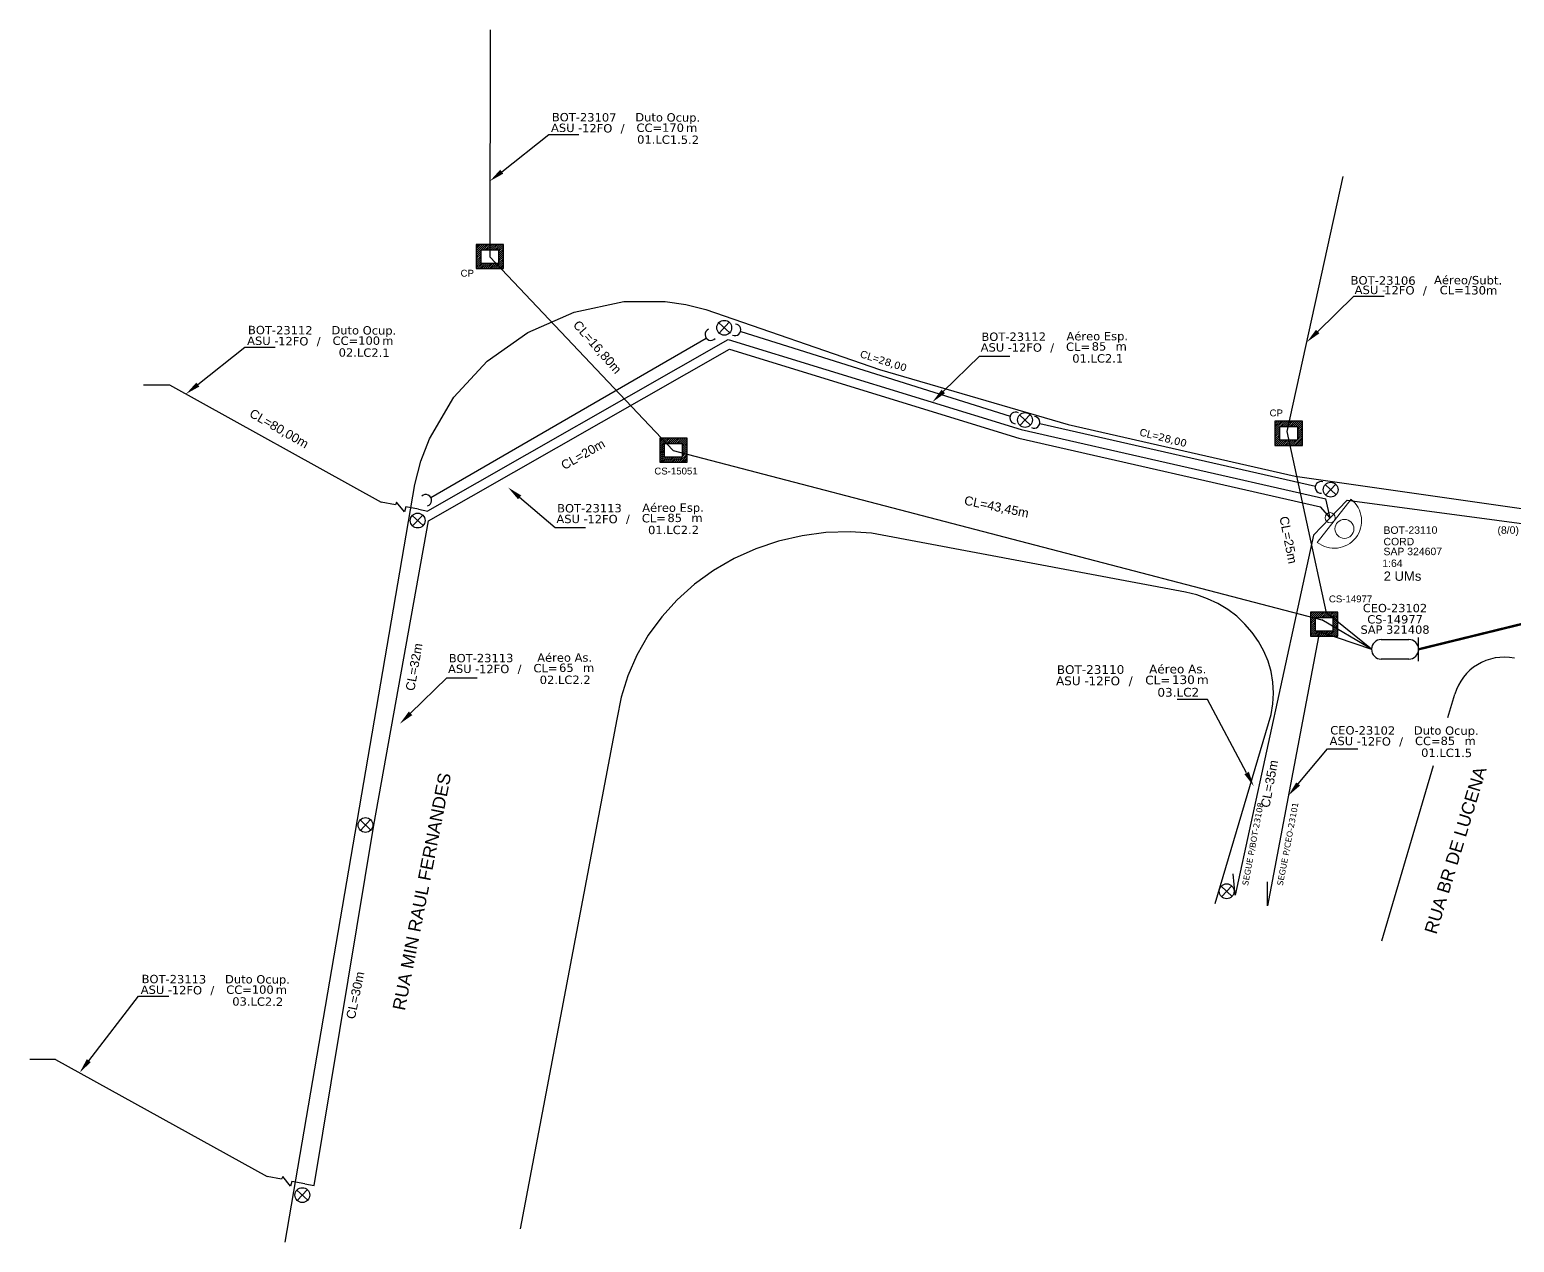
# Model space of a CAD drawing. Header units: metres. Extents: x -1286 to 415, y -500 to 94.
# Drawn here: x -929.5 to -681.2, y -379.9 to -177.1 of the extents above; entities that cross this region are included whole.
import ezdxf
from ezdxf import colors
from ezdxf.entities.mleader import LeaderData, LeaderLine
from ezdxf.enums import TextEntityAlignment as Align
from ezdxf.math import Vec2, Vec3

# ---------------------------------------------------------------- set-up
doc = ezdxf.new("R2010")
doc.units = ezdxf.units.M
for name, color, linetype in [('0 @ 1', 7, 'Continuous'), ('10.1-Caixas Subterrâneas', 5, 'Continuous'), ('20.4-CEOS', 1, 'Continuous'), ('20.5-CEO', 1, 'Continuous'), ('CAP a instalar', 1, 'Continuous'), ('label_cabos', 7, 'Continuous'), ('Legenda', 1, 'Continuous'), ('QUADRA', 7, 'Continuous')]:
    doc.layers.add(name, color=color, linetype=linetype)
for name, color, linetype, lineweight in [("20.0-LEGENDA DOS CDO'S", 1, 'Continuous', 0), ('20.2-CDO_POSTE', 1, 'Continuous', 5), ('20.6-CORDOALHA_SUPORTE', 7, 'Continuous', 25), ('Segmento Logradouro Texto', 238, 'Continuous', 0)]:
    doc.layers.add(name, color=color, linetype=linetype, lineweight=lineweight)
doc.layers.add('EXTRA', color=50, linetype='Continuous', plot=False)
doc.styles.add('ARIAL', font='arial.ttf')
doc.styles.add('DIGICADE', font='arial.ttf')
doc.styles.add('FTTH', font='arial.ttf')
doc.styles.add('ROMANS', font='romans.shx')
doc.styles.add('siredit', font='verdana.ttf')

# ---------------------------------------------------------------- blocks, each defined once
blk = doc.blocks.new('*X70')
at = {"color": 0, "linetype": 'Continuous'}
for p, q in [((-1.25, 0.34099), (-0.49099, 1.1)), ((-1.25, 0.517767), (-0.667767, 1.1)), ((-1.25, 0.694544), (-0.844544, 1.1)), ((-1.25, 0.87132), (-1.02132, 1.1)), ((-1.25, 1.048097), (-1.198097, 1.1)), ((-1.25, 0.164214), (-0.8035, 0.610714)), ((-1.25, -0.012563), (-0.8035, 0.433937)), ((-1.25, -0.18934), (-0.8035, 0.25716)), ((-1.25, -0.366117), (-0.8035, 0.080383)), ((-0.789214, 0.625), (-0.314214, 1.1)), ((-0.612437, 0.625), (-0.137437, 1.1)), ((-0.43566, 0.625), (0.03934, 1.1)), ((-0.258883, 0.625), (0.216117, 1.1)), ((-0.082107, 0.625), (0.392893, 1.1)), ((0.09467, 0.625), (0.56967, 1.1)), ((0.271447, 0.625), (0.746447, 1.1)), ((0.448223, 0.625), (0.923223, 1.1)), ((0.625, 0.625), (1.1, 1.1)), ((0.801777, 0.625), (1.25, 1.073223)), ((0.8035, 0.449947), (1.25, 0.896447)), ((0.8035, 0.27317), (1.25, 0.71967)), ((0.8035, 0.096393), (1.25, 0.542893)), ((0.8035, -0.080383), (1.25, 0.366117)), ((0.8035, -0.25716), (1.25, 0.18934)), ((0.8035, -0.433937), (1.25, 0.012563)), ((-1.25, -0.542893), (-0.8035, -0.096393)), ((-1.25, -0.71967), (-0.8035, -0.27317)), ((-1.25, -0.896447), (-0.8035, -0.449947)), ((-1.25, -1.073223), (-0.801777, -0.625)), ((-1.1, -1.1), (-0.625, -0.625)), ((-0.923223, -1.1), (-0.448223, -0.625)), ((-0.746447, -1.1), (-0.271447, -0.625)), ((-0.56967, -1.1), (-0.09467, -0.625)), ((-0.392893, -1.1), (0.082107, -0.625)), ((-0.216117, -1.1), (0.258883, -0.625)), ((-0.03934, -1.1), (0.43566, -0.625)), ((0.137437, -1.1), (0.612437, -0.625)), ((0.314214, -1.1), (0.789214, -0.625)), ((0.49099, -1.1), (1.25, -0.34099)), ((0.667767, -1.1), (1.25, -0.517767)), ((0.8035, -0.610714), (1.25, -0.164214)), ((0.844544, -1.1), (1.25, -0.694544)), ((1.02132, -1.1), (1.25, -0.87132)), ((1.198097, -1.1), (1.25, -1.048097))]:
    blk.add_line(p, q, dxfattribs=at)
blk = doc.blocks.new('MANHOLE_MQ')
at = {"color": 0, "linetype": 'Continuous'}
for p, q in [((0.00000623, 0.00000569), (-0.00000627, 0.00000569)), ((-0.00000627, 0.00000569), (-0.00000627, -0.00000531)), ((-0.00000404, 0.00000331), (0.00000399, 0.00000331)), ((-0.00000404, -0.00000294), (-0.00000404, 0.00000331)), ((0.00000399, 0.00000331), (0.00000399, -0.00000294)), ((0.00000623, -0.00000531), (0.00000623, 0.00000569)), ((-0.00000627, -0.00000531), (0.00000623, -0.00000531)), ((0.00000399, -0.00000294), (-0.00000404, -0.00000294)), ((0.00000399, -0.00000294), (0.00000399, -0.00000294))]:
    blk.add_line(p, q, dxfattribs=at)
at = {"color": 0, "linetype": 'Continuous', "xscale": 5e-06, "yscale": 5e-06, "zscale": 1e-05}
blk.add_blockref('*X70', (-0.00000002, 0.00000019), dxfattribs=at)
blk = doc.blocks.new('CDOE_CT_POST_DESENHO')
at = {"color": 0}
blk.add_line((2.14, 0.39), (-2.11, 0.39), dxfattribs=at)
for centre, radius in [((0.01, 1.4), 0.733), ((0.01, 0), 0.393)]:
    blk.add_circle(centre, radius, dxfattribs=at)
blk.add_arc((0.01, 0.39), 2.12, 0, 180, dxfattribs=at)
blk = doc.blocks.new('Inst CDOE-8 CAIXA DIST OPT CDOE 48F_8D C_SPL OPTAP')
at = {"layer": "20.0-LEGENDA DOS CDO'S", "color": 0}
for tag, p, style, flags in [('ID_ATIVIDADE', (0.12, 6.47), 'ARIAL', 3), ('FATOR', (7.92, 6.47), 'ARIAL', 1), ('QTDE', (0.23, -0.97), 'DIGICADE', 3)]:
    blk.add_attdef(tag, p, '', height=0.8, rotation=0.118, dxfattribs=dict(at, style=style, flags=flags))
at = {"layer": "20.0-LEGENDA DOS CDO'S", "color": 0, "style": 'ARIAL'}
for tag, p, height in [('CORDOALHA', (0.12, 4.02), 0.8), ('FID', (0.12, 5.25), 0.8), ('SAP', (0.12, 2.96), 0.8), ('1:XX', (-0.01, 1.7), 0.8), ('UMS', (0.14, 0.22), 1)]:
    blk.add_attdef(tag, p, '', height=height, rotation=0.118, dxfattribs=at)
blk.add_attdef('FIBRAS_UTILIZADAS', text='', height=0.8, rotation=0.118, dxfattribs=at).set_placement((13.48, 5.26), align=Align.CENTER)
blk = doc.blocks.new('Inst CORD BENZINAL 4.55MM 3F (sem recursos)')
at = {"layer": '20.6-CORDOALHA_SUPORTE', "color": 0, "lineweight": 0, "style": 'ROMANS'}
blk.add_attdef('LANCE', text='', height=1, dxfattribs=at).set_placement((-0.54, -2.21), align=Align.RIGHT)
at = {"layer": '20.6-CORDOALHA_SUPORTE', "color": 0, "style": 'siredit'}
blk.add_attdef('QTDE', (-0.54, -2.21), '', height=1, rotation=359.69, dxfattribs=at)
at = {"layer": '20.6-CORDOALHA_SUPORTE', "color": 0, "lineweight": 0, "style": 'ROMANS'}
for tag, p, flags in [('FATOR', (-5.2, -4.44), 3), ('ID_ATIVIDADE', (-5.2, -6.67), 3), ('FID', (-5.2, -8.9), 1)]:
    blk.add_attdef(tag, p, '', height=1, dxfattribs=dict(at, flags=flags))
blk = doc.blocks.new('Inst CB DT OCUP CFOA-SM-ASU-120-S-12')
at = {"layer": 'label_cabos', "color": 0, "style": 'siredit'}
for tag, flags, p in [('ID_ATIVIDADE', 3, (1.31, 2.67)), ('FATOR', 1, (11.56, 2.55))]:
    blk.add_attdef(tag, text='', height=1, rotation=359.69, dxfattribs=dict(at, flags=flags)).set_placement(p, align=Align.MIDDLE_CENTER)
for tag, p in [('DESTINO_CABO', (3.13, 1.26)), ('TIPO_CABO', (1.26, 0)), ('CABO', (4.69, -0.05)), ('/', (7.71, -0.05)), ('LANCE', (10.91, 0)), ('TIPO_CABO', (13.11, 1.24)), ('UND', (15.96, 0)), ('FID', (13.15, -1.41))]:
    blk.add_attdef(tag, text='', height=1, rotation=359.69, dxfattribs=at).set_placement(p, align=Align.MIDDLE_CENTER)
blk.add_attdef('QTDE', (12.43, -0.47), '', height=1, rotation=359.69, dxfattribs=at)
blk = doc.blocks.new('LEGENDA DOS CABOS')
at = {"layer": 'EXTRA', "color": 0, "style": 'siredit'}
for tag, p in [('ID', (4.6, 0.97)), ('XX', (9.03, 0.97))]:
    blk.add_attdef(tag, text='', height=0.48, rotation=359.69, dxfattribs=at).set_placement(p, align=Align.MIDDLE_CENTER)
at = {"layer": 'Legenda', "color": 0, "style": 'siredit'}
for tag, p in [('TIPO_CABO', (1.31, 0)), ('CABO', (4.69, -0.05)), ('/', (6.81, -0.05)), ('METROS', (10.03, -0.05))]:
    blk.add_attdef(tag, text='', height=0.8, rotation=359.69, dxfattribs=at).set_placement(p, align=Align.MIDDLE_CENTER)
blk = doc.blocks.new('Inst CB ESP CFOA-SM-ASU-120-S-12')
at = {"layer": 'label_cabos', "color": 0, "style": 'siredit'}
for tag, flags, p in [('ID_ATIVIDADE', 3, (1.31, 2.67)), ('FATOR', 1, (11.56, 2.55))]:
    blk.add_attdef(tag, text='', height=1, rotation=359.69, dxfattribs=dict(at, flags=flags)).set_placement(p, align=Align.MIDDLE_CENTER)
for tag, p in [('DESTINO_CABO', (3.13, 1.26)), ('TIPO_CABO', (1.26, 0)), ('CABO', (4.69, -0.05)), ('/', (7.71, -0.05)), ('LANCE', (10.81, 0)), ('TIPO_CABO', (13.11, 1.24)), ('UND', (15.96, 0)), ('FID', (13.15, -1.41))]:
    blk.add_attdef(tag, text='', height=1, rotation=359.69, dxfattribs=at).set_placement(p, align=Align.MIDDLE_CENTER)
blk.add_attdef('QTDE', (12.43, -0.47), '', height=1, rotation=359.69, dxfattribs=at)
blk = doc.blocks.new('Inst CB AS CFOA-SM-ASU-120-S-12')
at = {"layer": 'label_cabos', "color": 0, "style": 'siredit'}
for tag, flags, p in [('ID_ATIVIDADE', 3, (1.31, 2.67)), ('FATOR', 1, (11.56, 2.55))]:
    blk.add_attdef(tag, text='', height=1, rotation=359.69, dxfattribs=dict(at, flags=flags)).set_placement(p, align=Align.MIDDLE_CENTER)
for tag, p in [('DESTINO_CABO', (3.13, 1.26)), ('TIPO_CABO', (13.11, 1.24)), ('TIPO_CABO', (1.26, 0)), ('CABO', (4.69, -0.05)), ('/', (7.71, -0.05)), ('LANCE', (10.81, 0)), ('UND', (15.96, 0)), ('FID', (13.15, -1.41))]:
    blk.add_attdef(tag, text='', height=1, rotation=359.69, dxfattribs=at).set_placement(p, align=Align.MIDDLE_CENTER)
blk.add_attdef('QTDE', (12.43, -0.47), '', height=1, rotation=359.69, dxfattribs=at)

msp = doc.modelspace()

# ---------------------------------------------------------------- linework, layer by layer
at = {"color": 1}
for p, q in [((-814.21, -226.07), (-812.4, -227.77)), ((-812.46, -226.01), (-814.15, -227.83)), ((-763.92, -241.5), (-762.1, -243.19)), ((-762.16, -241.44), (-763.86, -243.25)), ((-712.8, -253.15), (-710.98, -254.85)), ((-711.04, -253.09), (-712.74, -254.91)), ((-865.48, -258.31), (-863.66, -260.01)), ((-863.72, -258.25), (-865.42, -260.06)), ((-874.2, -309.24), (-872.39, -310.94)), ((-872.45, -309.18), (-874.14, -311)), ((-730.21, -320.33), (-728.39, -322.02)), ((-728.45, -320.27), (-730.15, -322.08)), ((-884.77, -371.14), (-882.96, -372.84)), ((-883.02, -371.08), (-884.72, -372.9))]:
    msp.add_line(p, q, dxfattribs=at)
msp.add_lwpolyline([(-862.9, -257.57), (-862.9, -257.54)])
for centre in [(-813.31, -226.92), (-763.01, -242.34), (-711.89, -254), (-864.57, -259.16), (-873.3, -310.09), (-729.3, -321.17), (-883.87, -371.99)]:
    msp.add_circle(centre, 1.24, dxfattribs=at)
at = {"layer": '20.5-CEO', "color": 5}
for p, q in [((-703.43, -279.06), (-698.83, -279.06)), ((-698.83, -282.34), (-703.43, -282.34))]:
    msp.add_line(p, q, dxfattribs=at)
msp.add_lwpolyline([(-697.19, -282.68), (-697.19, -278.72)], dxfattribs=at)
for centre, start, end in [((-703.43, -280.7), 90, 270), ((-698.83, -280.7), 270, 90)]:
    msp.add_arc(centre, 1.64, start, end, dxfattribs=at)
at = {"layer": 'CAP a instalar', "color": 7, "ltscale": 5}
for points in [[(-852.48, -177.06), (-852.51, -215.05)], [(-719.16, -244.29), (-709.79, -201.64)], [(-852.51, -215.05), (-821.85, -247.43)], [(-810.56, -227.52), (-765.5, -241.69)], [(-862.9, -257.54), (-812.63, -228.86)], [(-862.76, -259.19), (-812.45, -230.48)], [(-862.39, -255.3), (-816.34, -228.64)], [(-812.63, -228.86), (-763.64, -243.91), (-712.7, -255.52)], [(-812.45, -230.48), (-764.03, -245.36), (-713.58, -256.86)], [(-910.42, -236.48), (-906.08, -236.48)], [(-906.08, -236.48), (-870.7, -256.07)], [(-760.55, -242.95), (-714.46, -253.41)], [(-712.62, -274.59), (-719.16, -244.29)], [(-821.85, -247.43), (-713.38, -275.78)], [(-711.98, -258.71), (-712.7, -255.52)], [(-864.42, -257.28), (-866.57, -256.87), (-866.79, -257.69), (-868.11, -256.07), (-868.31, -256.52), (-870.7, -256.07)], [(-864.42, -257.28), (-862.9, -257.57)], [(-711.98, -258.71), (-713.58, -256.86)], [(-711.98, -258.71), (-709.15, -255.73), (-646.99, -264.04), (-646.84, -262.9)], [(-871.88, -310.14), (-862.76, -259.19)], [(-711.98, -258.71), (-714.75, -261.61)], [(-714.75, -261.61), (-727.85, -321.85)], [(-705.07, -280.7), (-712.62, -274.59)], [(-713.75, -277.71), (-722.45, -323.61), (-722.45, -319.6)], [(-713.75, -277.71), (-705.07, -280.7)], [(-705.07, -280.7), (-713.38, -275.78)], [(-881.86, -370.41), (-871.88, -310.14)], [(-727.85, -321.85), (-728.19, -318.27)], [(-925.12, -349.3), (-929.46, -349.3)], [(-925.12, -349.3), (-889.73, -368.89)], [(-883.45, -370.1), (-885.61, -369.69), (-885.83, -370.51), (-887.14, -368.89), (-887.34, -369.34), (-889.73, -368.89)], [(-883.45, -370.1), (-881.86, -370.41)]]:
    msp.add_lwpolyline(points, dxfattribs=at)
for points in [[(-815.94, -227.17, 1.231752), (-814.82, -228.72)], [(-811.95, -228.13, 1.231752), (-811.45, -226.29)], [(-764.08, -241.15, 1.231752), (-764.68, -242.97)], [(-761.95, -243.61, 1.231752), (-761.45, -241.76)], [(-713.18, -252.7, 1.231752), (-713.44, -254.6)], [(-862.92, -256.72, 1.231752), (-863.89, -255.07)]]:
    msp.add_lwpolyline(points, format="xyb", dxfattribs=at)
at = {"layer": 'CAP a instalar', "ltscale": 5, "const_width": 0.4}
msp.add_lwpolyline([(-697.19, -280.7), (-613.91, -260.28)], dxfattribs=at)
at = {"layer": 'QUADRA', "color": 4}
for p, q in [((-804.22, -262.6), (-808.01, -263.89)), ((-800.3, -261.71), (-804.22, -262.6)), ((-796.31, -261.19), (-800.3, -261.71)), ((-792.27, -261.06), (-796.31, -261.19)), ((-788.67, -261.27), (-792.27, -261.06)), ((-736.18, -271.12), (-788.67, -261.27)), ((-811.65, -265.52), (-815.08, -267.5)), ((-808.01, -263.89), (-811.65, -265.52)), ((-815.08, -267.5), (-818.26, -269.8)), ((-818.26, -269.8), (-821.17, -272.4)), ((-821.17, -272.4), (-823.76, -275.27)), ((-823.76, -275.27), (-826.02, -278.36)), ((-726.24, -276.47), (-727.6, -275.18)), ((-826.02, -278.36), (-827.92, -281.66)), ((-827.92, -281.66), (-829.44, -285.13)), ((-829.44, -285.13), (-830.56, -288.73)), ((-830.56, -288.73), (-831.25, -292.41)), ((-692.31, -292.12), (-691.16, -288.22)), ((-831.25, -292.41), (-847.46, -377.65)), ((-703.36, -329.49), (-694.69, -300.15))]:
    msp.add_line(p, q, dxfattribs=at)
at = {"layer": 'QUADRA'}
for p, q in [((-734.29, -271.6), (-736.18, -271.12)), ((-732.48, -272.25), (-734.29, -271.6)), ((-730.75, -273.05), (-732.48, -272.25)), ((-729.1, -274.05), (-730.75, -273.05)), ((-727.6, -275.18), (-729.1, -274.05)), ((-725, -277.88), (-726.24, -276.47)), ((-723.94, -279.38), (-725, -277.88)), ((-723.07, -281), (-723.94, -279.38)), ((-722.36, -282.68), (-723.07, -281)), ((-721.87, -284.42), (-722.36, -282.68)), ((-721.55, -286.2), (-721.87, -284.42)), ((-721.47, -288.02), (-721.55, -286.2)), ((-721.87, -291.59), (-721.57, -289.82)), ((-721.57, -289.82), (-721.47, -288.02)), ((-731.24, -323.24), (-721.87, -291.59))]:
    msp.add_line(p, q, dxfattribs=at)
at = {"layer": 'QUADRA', "color": 4}
msp.add_lwpolyline([(-886.76, -379.89), (-865.04, -253.11), (-864.04, -249.25), (-862.6, -245.51), (-858.51, -238.54), (-852.94, -232.52), (-846.13, -227.7), (-838.39, -224.3), (-830.09, -222.54), (-823.16, -222.51), (-819.73, -223.01), (-816.37, -223.84), (-787.34, -233.92), (-755.79, -243.08), (-717.81, -251.74), (-657.72, -260.35), (-648.44, -260.76), (-591.27, -269.29), (-535.44, -275), (-523.74, -277.09)], dxfattribs=at)
msp.add_arc((-682.83, -290.69), 8.68, 79.0596, 163.5237, dxfattribs=at)

# ---------------------------------------------------------------- block references
at = {"layer": '10.1-Caixas Subterrâneas', "color": 30, "xscale": 366240.0861562861, "yscale": 366240.0861562861, "zscale": 366240.0861562861}
for p, rotation in [((-852.52, -214.94), 180.0000000000625), ((-718.93, -244.5), 180.0000000000622), ((-821.82, -247.34), 180.0000000000624), ((-712.99, -276.43), 180.0000000000622)]:
    msp.add_blockref('MANHOLE_MQ', p, dxfattribs=dict(at, rotation=rotation))
at = {"layer": "20.0-LEGENDA DOS CDO'S", "color": 7, "lineweight": 0, "xscale": 1.561093495312049, "yscale": 1.561093495312049, "zscale": 1.561093495312049}
msp.add_blockref('Inst CDOE-8 CAIXA DIST OPT CDOE 48F_8D C_SPL OPTAP', (-703.25, -269.59), dxfattribs=at).add_auto_attribs({'FID': 'BOT-23110', 'CORDOALHA': 'CORD', 'SAP': 'SAP 324607', '1:XX': '1:64', 'UMS': '2 UMs', 'FIBRAS_UTILIZADAS': '(8/0)'})
at = {"layer": '20.2-CDO_POSTE', "color": 7, "xscale": -2.158823255092859, "yscale": 2.158823255092859, "zscale": 2.158823255092859, "rotation": 231.7936234479224}
msp.add_blockref('CDOE_CT_POST_DESENHO', (-711.98, -258.71), dxfattribs=at)
at = {"layer": '20.6-CORDOALHA_SUPORTE', "color": 0, "lineweight": 0}
ref = msp.add_blockref('Inst CORD BENZINAL 4.55MM 3F (sem recursos)', (-789.8, -229.3), dxfattribs=dict(at, xscale=1.236829195633866, yscale=1.236829195633866, zscale=1.236829195633866, rotation=342.5029395004917))
ref.add_attrib('QTDE', '28,00', (-787.64, -232.79), dxfattribs={"color": 0, "height": 1.237, "rotation": 342.1929, "style": 'siredit'})
ref.add_attrib('LANCE', 'CL=', dxfattribs={"color": 0, "lineweight": 0, "height": 1.237, "rotation": 342.5029, "style": 'ARIAL'}).set_placement((-787.64, -232.79), align=Align.RIGHT)
ref = msp.add_blockref('Inst CORD BENZINAL 4.55MM 3F (sem recursos)', (-743.22, -242.35), dxfattribs=dict(at, xscale=1.236829195633866, yscale=1.236829195633866, zscale=1.236829195633866, rotation=346.10170761436))
ref.add_attrib('QTDE', '28,00', (-740.84, -245.7), dxfattribs={"color": 0, "height": 1.237, "rotation": 345.7917, "style": 'siredit'})
ref.add_attrib('LANCE', 'CL=', dxfattribs={"color": 0, "lineweight": 0, "height": 1.237, "rotation": 346.1017, "style": 'ARIAL'}).set_placement((-740.84, -245.7), align=Align.RIGHT)
at = {"layer": 'label_cabos', "color": 0, "lineweight": 0}
ref = msp.add_blockref('Inst CB DT OCUP CFOA-SM-ASU-120-S-12', (-841.11, -193.47), dxfattribs=dict(at, xscale=1.400330537012616, yscale=1.400330537012616, zscale=1.400330537012616))
ref.add_attrib('DESTINO_CABO', 'BOT-23107', dxfattribs={"color": 0, "height": 1.4, "rotation": 359.69, "style": 'siredit'}).set_placement((-836.73, -191.71), align=Align.MIDDLE_CENTER)
ref.add_attrib('CABO', '12FO', dxfattribs={"color": 0, "height": 1.4, "rotation": 359.69, "style": 'siredit'}).set_placement((-834.55, -193.55), align=Align.MIDDLE_CENTER)
ref.add_attrib('TIPO_CABO', 'Duto Ocup.', dxfattribs={"color": 0, "height": 1.4, "rotation": 359.69, "style": 'siredit'}).set_placement((-822.76, -191.73), align=Align.MIDDLE_CENTER)
ref.add_attrib('/', '/', dxfattribs={"color": 0, "height": 1.4, "rotation": 359.69, "style": 'siredit'}).set_placement((-830.31, -193.55), align=Align.MIDDLE_CENTER)
ref.add_attrib('TIPO_CABO', 'ASU - ', dxfattribs={"color": 0, "height": 1.4, "rotation": 359.69, "style": 'siredit'}).set_placement((-839.35, -193.48), align=Align.MIDDLE_CENTER)
ref.add_attrib('FID', '01.LC1.5.2', dxfattribs={"color": 0, "height": 1.4, "rotation": 359.69, "style": 'siredit'}).set_placement((-822.7, -195.45), align=Align.MIDDLE_CENTER)
ref.add_attrib('LANCE', 'CC=', dxfattribs={"color": 0, "height": 1.4, "rotation": 359.69, "style": 'siredit'}).set_placement((-825.84, -193.47), align=Align.MIDDLE_CENTER)
ref.add_attrib('QTDE', '170', (-823.71, -194.14), dxfattribs={"color": 0, "height": 1.4, "rotation": 359.69, "style": 'siredit'})
ref.add_attrib('UND', 'm', dxfattribs={"color": 0, "height": 1.4, "rotation": 359.69, "style": 'siredit'}).set_placement((-818.76, -193.47), align=Align.MIDDLE_CENTER)
ref = msp.add_blockref('LEGENDA DOS CABOS', (-709.11, -221.31), dxfattribs=dict(at, xscale=1.411447510517469, yscale=1.411447510517469, zscale=1.411447510517469))
ref.add_attrib('ID', 'BOT-23106', dxfattribs={"color": 0, "height": 1.411, "rotation": 359.69, "style": 'siredit'}).set_placement((-703.13, -219.01), align=Align.MIDDLE_CENTER)
ref.add_attrib('CABO', '12FO', dxfattribs={"color": 0, "height": 1.411, "rotation": 359.69, "style": 'siredit'}).set_placement((-700.42, -220.64), align=Align.MIDDLE_CENTER)
ref.add_attrib('METROS', 'CL=130m', dxfattribs={"color": 0, "height": 1.411, "rotation": 359.69, "style": 'siredit'}).set_placement((-688.85, -220.64), align=Align.MIDDLE_CENTER)
ref.add_attrib('XX', 'Aéreo/Subt.', dxfattribs={"color": 0, "height": 1.4114, "rotation": 359.69, "style": 'siredit'}).set_placement((-688.92, -218.95), align=Align.MIDDLE_CENTER)
ref.add_attrib('/', '/', dxfattribs={"color": 0, "height": 1.41, "rotation": 359.69, "style": 'siredit'}).set_placement((-696.14, -220.64), align=Align.MIDDLE_CENTER)
ref.add_attrib('TIPO_CABO', 'ASU -', dxfattribs={"color": 0, "height": 1.411, "rotation": 359.69, "style": 'siredit'}).set_placement((-705.25, -220.58), align=Align.MIDDLE_CENTER)
ref = msp.add_blockref('Inst CB DT OCUP CFOA-SM-ASU-120-S-12', (-891.94, -229.09), dxfattribs=dict(at, xscale=1.400330537012616, yscale=1.400330537012616, zscale=1.400330537012616))
ref.add_attrib('DESTINO_CABO', 'BOT-23112', dxfattribs={"color": 0, "height": 1.4, "rotation": 359.69, "style": 'siredit'}).set_placement((-887.55, -227.32), align=Align.MIDDLE_CENTER)
ref.add_attrib('CABO', '12FO', dxfattribs={"color": 0, "height": 1.4, "rotation": 359.69, "style": 'siredit'}).set_placement((-885.38, -229.16), align=Align.MIDDLE_CENTER)
ref.add_attrib('TIPO_CABO', 'Duto Ocup.', dxfattribs={"color": 0, "height": 1.4, "rotation": 359.69, "style": 'siredit'}).set_placement((-873.58, -227.35), align=Align.MIDDLE_CENTER)
ref.add_attrib('/', '/', dxfattribs={"color": 0, "height": 1.4, "rotation": 359.69, "style": 'siredit'}).set_placement((-881.14, -229.16), align=Align.MIDDLE_CENTER)
ref.add_attrib('TIPO_CABO', 'ASU - ', dxfattribs={"color": 0, "height": 1.4, "rotation": 359.69, "style": 'siredit'}).set_placement((-890.17, -229.1), align=Align.MIDDLE_CENTER)
ref.add_attrib('FID', '02.LC2.1', dxfattribs={"color": 0, "height": 1.4, "rotation": 359.69, "style": 'siredit'}).set_placement((-873.53, -231.07), align=Align.MIDDLE_CENTER)
ref.add_attrib('LANCE', 'CC=', dxfattribs={"color": 0, "height": 1.4, "rotation": 359.69, "style": 'siredit'}).set_placement((-876.66, -229.09), align=Align.MIDDLE_CENTER)
ref.add_attrib('QTDE', '100', (-874.53, -229.75), dxfattribs={"color": 0, "height": 1.4, "rotation": 359.69, "style": 'siredit'})
ref.add_attrib('UND', 'm', dxfattribs={"color": 0, "height": 1.4, "rotation": 359.69, "style": 'siredit'}).set_placement((-869.58, -229.09), align=Align.MIDDLE_CENTER)
at = {"layer": 'label_cabos'}
ref = msp.add_blockref('Inst CB ESP CFOA-SM-ASU-120-S-12', (-769.27, -230.21), dxfattribs=dict(at, xscale=1.400330537012616, yscale=1.400330537012616, zscale=1.400330537012616, rotation=0.4634636605451))
ref.add_attrib('DESTINO_CABO', 'BOT-23112', dxfattribs={"color": 0, "height": 1.4, "rotation": 0.1535, "style": 'siredit'}).set_placement((-764.9, -228.41), align=Align.MIDDLE_CENTER)
ref.add_attrib('TIPO_CABO', 'Aéreo Esp.', dxfattribs={"color": 0, "height": 1.4, "rotation": 0.1535, "style": 'siredit'}).set_placement((-750.93, -228.32), align=Align.MIDDLE_CENTER)
ref.add_attrib('CABO', '12FO', dxfattribs={"color": 0, "height": 1.4, "rotation": 0.1535, "style": 'siredit'}).set_placement((-762.71, -230.23), align=Align.MIDDLE_CENTER)
ref.add_attrib('/', '/', dxfattribs={"color": 0, "height": 1.4, "rotation": 0.1535, "style": 'siredit'}).set_placement((-758.47, -230.2), align=Align.MIDDLE_CENTER)
ref.add_attrib('TIPO_CABO', 'ASU - ', dxfattribs={"color": 0, "height": 1.4, "rotation": 0.1535, "style": 'siredit'}).set_placement((-767.5, -230.2), align=Align.MIDDLE_CENTER)
ref.add_attrib('FID', '01.LC2.1', dxfattribs={"color": 0, "height": 1.4, "rotation": 0.1535, "style": 'siredit'}).set_placement((-750.85, -232.04), align=Align.MIDDLE_CENTER)
ref.add_attrib('LANCE', 'CL=', dxfattribs={"color": 0, "height": 1.4, "rotation": 0.1535, "style": 'siredit'}).set_placement((-754.14, -230.09), align=Align.MIDDLE_CENTER)
ref.add_attrib('QTDE', '85', (-751.86, -230.74), dxfattribs={"color": 0, "height": 1.4, "rotation": 0.1535, "style": 'siredit'})
ref.add_attrib('UND', 'm', dxfattribs={"color": 0, "height": 1.4, "rotation": 0.1535, "style": 'siredit'}).set_placement((-746.92, -230.03), align=Align.MIDDLE_CENTER)
ref = msp.add_blockref('Inst CB ESP CFOA-SM-ASU-120-S-12', (-840.22, -258.9), dxfattribs=dict(at, xscale=1.400330537012616, yscale=1.400330537012616, zscale=1.400330537012616, rotation=0.4634636605451))
ref.add_attrib('DESTINO_CABO', 'BOT-23113', dxfattribs={"color": 0, "height": 1.4, "rotation": 0.1535, "style": 'siredit'}).set_placement((-835.85, -257.1), align=Align.MIDDLE_CENTER)
ref.add_attrib('TIPO_CABO', 'Aéreo Esp.', dxfattribs={"color": 0, "height": 1.4, "rotation": 0.1535, "style": 'siredit'}).set_placement((-821.88, -257.01), align=Align.MIDDLE_CENTER)
ref.add_attrib('CABO', '12FO', dxfattribs={"color": 0, "height": 1.4, "rotation": 0.1535, "style": 'siredit'}).set_placement((-833.66, -258.92), align=Align.MIDDLE_CENTER)
ref.add_attrib('/', '/', dxfattribs={"color": 0, "height": 1.4, "rotation": 0.1535, "style": 'siredit'}).set_placement((-829.42, -258.88), align=Align.MIDDLE_CENTER)
ref.add_attrib('TIPO_CABO', 'ASU - ', dxfattribs={"color": 0, "height": 1.4, "rotation": 0.1535, "style": 'siredit'}).set_placement((-838.45, -258.89), align=Align.MIDDLE_CENTER)
ref.add_attrib('FID', '01.LC2.2', dxfattribs={"color": 0, "height": 1.4, "rotation": 0.1535, "style": 'siredit'}).set_placement((-821.79, -260.73), align=Align.MIDDLE_CENTER)
ref.add_attrib('LANCE', 'CL=', dxfattribs={"color": 0, "height": 1.4, "rotation": 0.1535, "style": 'siredit'}).set_placement((-825.08, -258.77), align=Align.MIDDLE_CENTER)
ref.add_attrib('QTDE', '85', (-822.81, -259.42), dxfattribs={"color": 0, "height": 1.4, "rotation": 0.1535, "style": 'siredit'})
ref.add_attrib('UND', 'm', dxfattribs={"color": 0, "height": 1.4, "rotation": 0.1535, "style": 'siredit'}).set_placement((-817.87, -258.72), align=Align.MIDDLE_CENTER)
ref = msp.add_blockref('Inst CB AS CFOA-SM-ASU-120-S-12', (-858.34, -283.97), dxfattribs=dict(at, xscale=1.400330537012616, yscale=1.400330537012616, zscale=1.400330537012616, rotation=0.4634636605451))
ref.add_attrib('DESTINO_CABO', 'BOT-23113', dxfattribs={"color": 0, "height": 1.4, "rotation": 0.1535, "style": 'siredit'}).set_placement((-853.97, -282.17), align=Align.MIDDLE_CENTER)
ref.add_attrib('TIPO_CABO', 'Aéreo As.', dxfattribs={"color": 0, "height": 1.4, "rotation": 0.1535, "style": 'siredit'}).set_placement((-840, -282.08), align=Align.MIDDLE_CENTER)
ref.add_attrib('CABO', '12FO', dxfattribs={"color": 0, "height": 1.4, "rotation": 0.1535, "style": 'siredit'}).set_placement((-851.78, -283.99), align=Align.MIDDLE_CENTER)
ref.add_attrib('/', '/', dxfattribs={"color": 0, "height": 1.4, "rotation": 0.1535, "style": 'siredit'}).set_placement((-847.54, -283.96), align=Align.MIDDLE_CENTER)
ref.add_attrib('TIPO_CABO', 'ASU - ', dxfattribs={"color": 0, "height": 1.4, "rotation": 0.1535, "style": 'siredit'}).set_placement((-856.57, -283.96), align=Align.MIDDLE_CENTER)
ref.add_attrib('FID', '02.LC2.2', dxfattribs={"color": 0, "height": 1.4, "rotation": 0.1535, "style": 'siredit'}).set_placement((-839.91, -285.8), align=Align.MIDDLE_CENTER)
ref.add_attrib('LANCE', 'CL=', dxfattribs={"color": 0, "height": 1.4, "rotation": 0.1535, "style": 'siredit'}).set_placement((-843.2, -283.85), align=Align.MIDDLE_CENTER)
ref.add_attrib('QTDE', '65', (-840.93, -284.49), dxfattribs={"color": 0, "height": 1.4, "rotation": 0.1535, "style": 'siredit'})
ref.add_attrib('UND', 'm', dxfattribs={"color": 0, "height": 1.4, "rotation": 0.1535, "style": 'siredit'}).set_placement((-835.99, -283.79), align=Align.MIDDLE_CENTER)
ref = msp.add_blockref('Inst CB AS CFOA-SM-ASU-120-S-12', (-756.61, -285.97), dxfattribs=dict(at, xscale=1.461938875004374, yscale=1.461938875004374, zscale=1.461938875004374, rotation=0.4634636605451001))
ref.add_attrib('DESTINO_CABO', 'BOT-23110', dxfattribs={"color": 0, "height": 1.462, "rotation": 0.1535, "style": 'siredit'}).set_placement((-752.05, -284.09), align=Align.MIDDLE_CENTER)
ref.add_attrib('TIPO_CABO', 'Aéreo As.', dxfattribs={"color": 0, "height": 1.462, "rotation": 0.1535, "style": 'siredit'}).set_placement((-737.47, -284), align=Align.MIDDLE_CENTER)
ref.add_attrib('CABO', '12FO', dxfattribs={"color": 0, "height": 1.462, "rotation": 0.1535, "style": 'siredit'}).set_placement((-749.76, -285.99), align=Align.MIDDLE_CENTER)
ref.add_attrib('/', '/', dxfattribs={"color": 0, "height": 1.46, "rotation": 0.1535, "style": 'siredit'}).set_placement((-745.34, -285.96), align=Align.MIDDLE_CENTER)
ref.add_attrib('TIPO_CABO', 'ASU - ', dxfattribs={"color": 0, "height": 1.462, "rotation": 0.1535, "style": 'siredit'}).set_placement((-754.77, -285.97), align=Align.MIDDLE_CENTER)
ref.add_attrib('FID', '03.LC2', dxfattribs={"color": 0, "height": 1.462, "rotation": 0.1535, "style": 'siredit'}).set_placement((-737.38, -287.89), align=Align.MIDDLE_CENTER)
ref.add_attrib('LANCE', 'CL=', dxfattribs={"color": 0, "height": 1.462, "rotation": 0.1535, "style": 'siredit'}).set_placement((-740.81, -285.84), align=Align.MIDDLE_CENTER)
ref.add_attrib('QTDE', '130', (-738.44, -286.52), dxfattribs={"color": 0, "height": 1.462, "rotation": 0.1535, "style": 'siredit'})
ref.add_attrib('UND', 'm', dxfattribs={"color": 0, "height": 1.46, "rotation": 0.1535, "style": 'siredit'}).set_placement((-733.28, -285.78), align=Align.MIDDLE_CENTER)
at = {"layer": 'label_cabos', "color": 0, "lineweight": 0}
ref = msp.add_blockref('Inst CB DT OCUP CFOA-SM-ASU-120-S-12', (-710.92, -296.03), dxfattribs=dict(at, xscale=1.400330537012616, yscale=1.400330537012616, zscale=1.400330537012616))
ref.add_attrib('DESTINO_CABO', 'CEO-23102', dxfattribs={"color": 0, "height": 1.4, "rotation": 359.69, "style": 'siredit'}).set_placement((-706.54, -294.26), align=Align.MIDDLE_CENTER)
ref.add_attrib('CABO', '12FO', dxfattribs={"color": 0, "height": 1.4, "rotation": 359.69, "style": 'siredit'}).set_placement((-704.36, -296.1), align=Align.MIDDLE_CENTER)
ref.add_attrib('TIPO_CABO', 'Duto Ocup.', dxfattribs={"color": 0, "height": 1.4, "rotation": 359.69, "style": 'siredit'}).set_placement((-692.57, -294.29), align=Align.MIDDLE_CENTER)
ref.add_attrib('/', '/', dxfattribs={"color": 0, "height": 1.4, "rotation": 359.69, "style": 'siredit'}).set_placement((-700.12, -296.1), align=Align.MIDDLE_CENTER)
ref.add_attrib('TIPO_CABO', 'ASU - ', dxfattribs={"color": 0, "height": 1.4, "rotation": 359.69, "style": 'siredit'}).set_placement((-709.15, -296.04), align=Align.MIDDLE_CENTER)
ref.add_attrib('FID', '01.LC1.5', dxfattribs={"color": 0, "height": 1.4, "rotation": 359.69, "style": 'siredit'}).set_placement((-692.51, -298.01), align=Align.MIDDLE_CENTER)
ref.add_attrib('LANCE', 'CC=', dxfattribs={"color": 0, "height": 1.4, "rotation": 359.69, "style": 'siredit'}).set_placement((-695.65, -296.03), align=Align.MIDDLE_CENTER)
ref.add_attrib('QTDE', '85', (-693.52, -296.7), dxfattribs={"color": 0, "height": 1.4, "rotation": 359.69, "style": 'siredit'})
ref.add_attrib('UND', 'm', dxfattribs={"color": 0, "height": 1.4, "rotation": 359.69, "style": 'siredit'}).set_placement((-688.57, -296.03), align=Align.MIDDLE_CENTER)
ref = msp.add_blockref('Inst CB DT OCUP CFOA-SM-ASU-120-S-12', (-909.73, -337.64), dxfattribs=dict(at, xscale=1.400330537012616, yscale=1.400330537012616, zscale=1.400330537012616))
ref.add_attrib('DESTINO_CABO', 'BOT-23113', dxfattribs={"color": 0, "height": 1.4, "rotation": 359.69, "style": 'siredit'}).set_placement((-905.34, -335.87), align=Align.MIDDLE_CENTER)
ref.add_attrib('CABO', '12FO', dxfattribs={"color": 0, "height": 1.4, "rotation": 359.69, "style": 'siredit'}).set_placement((-903.16, -337.71), align=Align.MIDDLE_CENTER)
ref.add_attrib('TIPO_CABO', 'Duto Ocup.', dxfattribs={"color": 0, "height": 1.4, "rotation": 359.69, "style": 'siredit'}).set_placement((-891.37, -335.9), align=Align.MIDDLE_CENTER)
ref.add_attrib('/', '/', dxfattribs={"color": 0, "height": 1.4, "rotation": 359.69, "style": 'siredit'}).set_placement((-898.92, -337.71), align=Align.MIDDLE_CENTER)
ref.add_attrib('TIPO_CABO', 'ASU - ', dxfattribs={"color": 0, "height": 1.4, "rotation": 359.69, "style": 'siredit'}).set_placement((-907.96, -337.65), align=Align.MIDDLE_CENTER)
ref.add_attrib('FID', '03.LC2.2', dxfattribs={"color": 0, "height": 1.4, "rotation": 359.69, "style": 'siredit'}).set_placement((-891.32, -339.62), align=Align.MIDDLE_CENTER)
ref.add_attrib('LANCE', 'CC=', dxfattribs={"color": 0, "height": 1.4, "rotation": 359.69, "style": 'siredit'}).set_placement((-894.45, -337.64), align=Align.MIDDLE_CENTER)
ref.add_attrib('QTDE', '100', (-892.32, -338.3), dxfattribs={"color": 0, "height": 1.4, "rotation": 359.69, "style": 'siredit'})
ref.add_attrib('UND', 'm', dxfattribs={"color": 0, "height": 1.4, "rotation": 359.69, "style": 'siredit'}).set_placement((-887.37, -337.64), align=Align.MIDDLE_CENTER)

# ---------------------------------------------------------------- texts
at = {"layer": '0 @ 1', "color": 3, "linetype": 'Continuous', "char_height": 1.5097, "attachment_point": 1, "style": 'FTTH'}
for s, insert, rotation in [('\\pt4.52897;CL=16,80m', (-837.56, -225.52), 311.1629), ('\\pt4.52897;CL=80,00m', (-892.11, -240.38), 330.0489), ('\\pt4.52897;CL=43,45m', (-772.98, -255), 348.2893), ('\\pt4.52897;CL=25m', (-718.99, -258.32), 281.0165)]:
    msp.add_mtext_dynamic_manual_height_columns(s, width=2.9072, gutter_width=0.00005, heights=[1.55], dxfattribs=dict(at, insert=insert, rotation=rotation))
at = {"layer": '0 @ 1', "color": 0, "linetype": 'Continuous', "char_height": 1.5097, "attachment_point": 1, "style": 'FTTH'}
for s, insert, rotation in [('\\pt4.52897;CL=20m', (-840.8, -249.43), 29.6341), ('\\pt4.52897;CL=32m', (-866.62, -287.48), 80.0496), ('\\pt4.52897;CL=35m', (-723.62, -307.01), 79.5858), ('\\pt4.52897;CL=30m', (-876.56, -342.35), 78.4482)]:
    msp.add_mtext_dynamic_manual_height_columns(s, width=2.9072, gutter_width=0.00005, heights=[1.55], dxfattribs=dict(at, insert=insert, rotation=rotation))
at = {"layer": '10.1-Caixas Subterrâneas', "color": 30, "style": 'ARIAL'}
for s, p in [('CP', (-857.4, -218.37)), ('CP', (-722.11, -241.74)), ('CS-15051', (-825, -251.46)), ('CS-14977', (-712.19, -272.85))]:
    msp.add_text(s, height=1.152, dxfattribs=at).set_placement(p)
at = {"layer": '20.4-CEOS', "color": 5, "style": 'siredit'}
msp.add_text('CEO-23102', height=1.385, dxfattribs=at).set_placement((-701.14, -273.11), align=Align.TOP_CENTER)
at = {"layer": '20.4-CEOS', "color": 7, "style": 'siredit'}
for s, p in [('SEGUE P/BOT-23108', (-724.9, -313.25)), ('SEGUE P/CEO-23101', (-719.08, -313.25))]:
    msp.add_text(s, height=1, rotation=79.2666, dxfattribs=at).set_placement(p, align=Align.MIDDLE_CENTER)
at = {"layer": '20.5-CEO', "color": 5, "style": 'siredit'}
for s, p in [('CS-14977', (-701.13, -274.99)), ('SAP 321408', (-701.13, -276.71))]:
    msp.add_text(s, height=1.39, dxfattribs=at).set_placement(p, align=Align.TOP_CENTER)
at = {"layer": 'Segmento Logradouro Texto', "color": 5, "linetype": 'Continuous', "char_height": 2.1232, "attachment_point": 1, "style": 'DIGICADE'}
for s, insert, width, rotation in [('\\fArial|b0|i0|c0|p34;\\W1.0000000000;\\T1.0000000000;\\o\\lRUA MIN RAUL FERNANDES', (-868.81, -340.82), 40.9673, 78.9075), ('\\o\\l\\fArial|b0|i0|c0|p34;\\T1.0000000000;\\W1.0000000000;RUA BR DE LUCENA', (-696.26, -327.87), 29.6071, 73.1365)]:
    msp.add_mtext(s, dxfattribs=dict(at, insert=insert, width=width, rotation=rotation))

# ---------------------------------------------------------------- leaders
at = {"layer": 'label_cabos', "color": 7, "lineweight": 0}
ml = msp.add_multileader_mtext('Standard', dxfattribs=at)
ml.set_content('', color=7)
ml.set_leader_properties()
ml.build(insert=Vec2(0, 0))
ml.multileader.update_dxf_attribs({"text_right_attachment_type": 6, "dogleg_length": 1.01, "arrow_head_size": 2.53})
ctx = ml.context
ctx.base_point, ctx.char_height, ctx.arrow_head_size, ctx.landing_gap_size, ctx.plane_origin = Vec3(-837.6, -194.58), 2.53, 2.53, 1.26, Vec3(-8221630.06, -136547008.07)
ctx.right_attachment = 6
notes = []
notes.append((ctx, [(0, (1, 1, 0), (-842.66, -194.58), (1, 0), 5.06, [(0, [(-852.5, -202.39)], 0, [])])]))
ctx.mtext.insert, ctx.mtext.rotation = Vec3(-836.34, -193.31), 6.283185
ml = msp.add_multileader_mtext('Standard', dxfattribs=at)
ml.set_content('', color=7)
ml.set_leader_properties()
ml.build(insert=Vec2(0, 0))
ml.multileader.update_dxf_attribs({"text_right_attachment_type": 6, "dogleg_length": 1.01, "arrow_head_size": 2.53})
ctx = ml.context
ctx.base_point, ctx.char_height, ctx.arrow_head_size, ctx.landing_gap_size, ctx.plane_origin = Vec3(-702.94, -221.63), 2.53, 2.53, 1.26, Vec3(-8221495.4, -136547035.13)
ctx.right_attachment = 6
notes.append((ctx, [(0, (1, 1, 0), (-708, -221.63), (1, 0), 5.06, [(0, [(-715.87, -229.31)], 0, [])])]))
ctx.mtext.insert, ctx.mtext.rotation = Vec3(-701.68, -220.37), 6.283185
ml = msp.add_multileader_mtext('Standard', dxfattribs=at)
ml.set_content('', color=7)
ml.set_leader_properties()
ml.build(insert=Vec2(0, 0))
ml.multileader.update_dxf_attribs({"text_right_attachment_type": 6, "dogleg_length": 1.01, "arrow_head_size": 2.53})
ctx = ml.context
ctx.base_point, ctx.char_height, ctx.arrow_head_size, ctx.landing_gap_size, ctx.plane_origin = Vec3(-888.43, -230.19), 2.53, 2.53, 1.26, Vec3(-8221680.88, -136547043.68)
ctx.right_attachment = 6
notes.append((ctx, [(0, (1, 1, 0), (-893.49, -230.19), (1, 0), 5.06, [(0, [(-903.32, -238)], 0, [])])]))
ctx.mtext.insert, ctx.mtext.rotation = Vec3(-887.16, -228.93), 6.283185
ml = msp.add_multileader_mtext('Standard', dxfattribs=at)
ml.set_content('', color=7)
ml.set_leader_properties()
ml.build(insert=Vec2(0, 0))
ml.multileader.update_dxf_attribs({"text_right_attachment_type": 6, "dogleg_length": 1.01, "arrow_head_size": 2.53})
ctx = ml.context
ctx.base_point, ctx.char_height, ctx.arrow_head_size, ctx.landing_gap_size, ctx.plane_origin = Vec3(-765.57, -231.67), 2.53, 2.53, 1.26, Vec3(-8221558.03, -136547045.16)
ctx.right_attachment = 6
notes.append((ctx, [(0, (1, 1, 0), (-770.63, -231.67), (1, 0), 5.06, [(0, [(-778.5, -239.35)], 0, [])])]))
ctx.mtext.insert, ctx.mtext.rotation = Vec3(-764.31, -230.4), 6.283185
ml = msp.add_multileader_mtext('Standard', dxfattribs=at)
ml.set_content('', color=7)
ml.set_leader_properties()
ml.build(insert=Vec2(0, 0))
ml.multileader.update_dxf_attribs({"text_right_attachment_type": 6, "dogleg_length": 1.01, "arrow_head_size": 2.53})
ctx = ml.context
ctx.base_point, ctx.char_height, ctx.arrow_head_size, ctx.landing_gap_size, ctx.plane_origin = Vec3(-836.52, -260.35), 2.53, 2.53, 1.26, Vec3(-8221628.97, -136547073.85)
ctx.right_attachment = 6
notes.append((ctx, [(0, (1, 1, 0), (-841.58, -260.35), (1, 0), 5.06, [(0, [(-849.45, -253.64)], 0, [])])]))
ctx.mtext.insert, ctx.mtext.rotation = Vec3(-835.25, -259.09), 6.283185
ml = msp.add_multileader_mtext('Standard', dxfattribs=at)
ml.set_content('', color=7)
ml.set_leader_properties()
ml.build(insert=Vec2(0, 0))
ml.multileader.update_dxf_attribs({"text_right_attachment_type": 6, "dogleg_length": 1.01, "arrow_head_size": 2.53})
ctx = ml.context
ctx.base_point, ctx.char_height, ctx.arrow_head_size, ctx.landing_gap_size, ctx.plane_origin = Vec3(-854.65, -285.49), 2.53, 2.53, 1.26, Vec3(-8221647.1, -136547098.98)
ctx.right_attachment = 6
notes.append((ctx, [(0, (1, 1, 0), (-859.71, -285.49), (1, 0), 5.06, [(0, [(-867.57, -293.17)], 0, [])])]))
ctx.mtext.insert, ctx.mtext.rotation = Vec3(-853.38, -284.22), 6.283185
ml = msp.add_multileader_mtext('Standard', dxfattribs=at)
ml.set_content('', color=7)
ml.set_leader_properties()
ml.build(insert=Vec2(0, 0))
ml.multileader.update_dxf_attribs({"text_right_attachment_type": 6, "dogleg_length": 1.01, "arrow_head_size": 2.53})
ctx = ml.context
ctx.base_point, ctx.char_height, ctx.arrow_head_size, ctx.landing_gap_size, ctx.plane_origin, ctx.plane_x_axis, ctx.plane_y_axis = Vec3(-737.56, -289.1), 2.53, 2.53, 1.26, Vec3(8220054.89, 136546524.39), Vec3(-1, 0), Vec3(0, -1)
ctx.right_attachment = 6
notes.append((ctx, [(0, (1, 1, 0), (-732.5, -289.1), (-1, 0), 5.06, [(0, [(-724.76, -303.62)], 0, [])])]))
ctx.mtext.insert, ctx.mtext.text_direction, ctx.mtext.rotation = Vec3(-738.83, -290.37), Vec3(-1, 0), 3.141593
ml = msp.add_multileader_mtext('Standard', dxfattribs=at)
ml.set_content('', color=7)
ml.set_leader_properties()
ml.build(insert=Vec2(0, 0))
ml.multileader.update_dxf_attribs({"text_right_attachment_type": 6, "dogleg_length": 1.01, "arrow_head_size": 2.53})
ctx = ml.context
ctx.base_point, ctx.char_height, ctx.arrow_head_size, ctx.landing_gap_size, ctx.plane_origin = Vec3(-707.34, -297.35), 2.53, 2.53, 1.26, Vec3(-8221499.8, -136547110.84)
ctx.right_attachment = 6
notes.append((ctx, [(0, (1, 1, 0), (-712.4, -297.35), (1, 0), 5.06, [(0, [(-718.96, -305.16)], 0, [])])]))
ctx.mtext.insert, ctx.mtext.rotation = Vec3(-706.08, -296.08), 6.283185
ml = msp.add_multileader_mtext('Standard', dxfattribs=at)
ml.set_content('', color=7)
ml.set_leader_properties()
ml.build(insert=Vec2(0, 0))
ml.multileader.update_dxf_attribs({"text_right_attachment_type": 6, "dogleg_length": 1.01, "arrow_head_size": 2.53})
ctx = ml.context
ctx.base_point, ctx.char_height, ctx.arrow_head_size, ctx.landing_gap_size, ctx.plane_origin = Vec3(-906.21, -338.74), 2.53, 2.53, 1.26, Vec3(-8221698.67, -136547152.23)
ctx.right_attachment = 6
notes.append((ctx, [(0, (1, 1, 0), (-911.27, -338.74), (1, 0), 5.06, [(0, [(-921.11, -351.51)], 0, [])])]))
ctx.mtext.insert, ctx.mtext.rotation = Vec3(-904.95, -337.48), 6.283185
for ctx, leaders in notes:
    for number, flags, end, landing, length, lines in leaders:
        leader = LeaderData()
        leader.index, (leader.has_last_leader_line, leader.has_dogleg_vector, leader.attachment_direction) = number, flags
        leader.last_leader_point, leader.dogleg_vector, leader.dogleg_length = Vec3(end), Vec3(landing), length
        for number, points, colour, breaks in lines:
            line = LeaderLine()
            line.index, line.vertices, line.color, line.breaks = number, Vec3.list(points), colors.encode_raw_color(colour), breaks
            leader.lines.append(line)
        ctx.leaders.append(leader)

doc.saveas('drawing.dxf')
